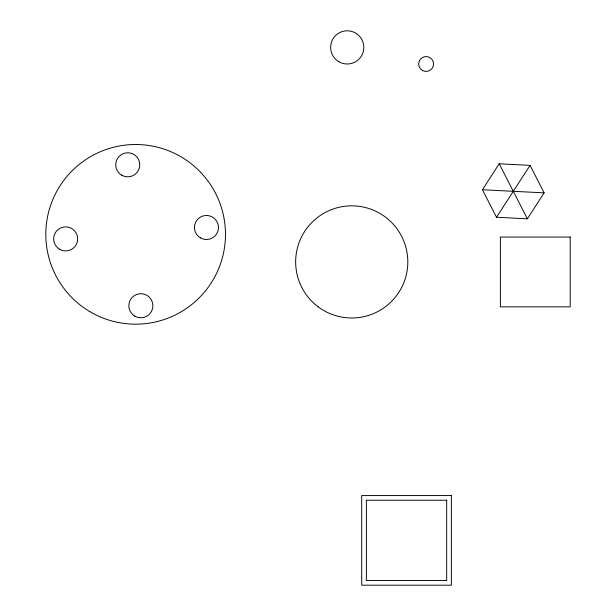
<?xml version="1.0" encoding="UTF-8"?>
<svg xmlns="http://www.w3.org/2000/svg" width="616" height="616" viewBox="0 0 616 616"><rect width="100%" height="100%" fill="white"/><g stroke="black" fill="none" stroke-linecap="round" stroke-linejoin="round"><path stroke-width="0.92" d="M482.428 189.743L499.206 163.794L530.068 165.358L544.144 192.862L527.365 218.811L496.504 217.248L482.428 189.743L544.144 192.862M496.504 217.248L530.068 165.358M499.206 163.794L527.365 218.811M570.193 237.052L500.377 237.052L500.377 306.86L570.193 306.86L570.193 237.052M451.343 495.564L361.707 495.564L361.707 585.2L451.343 585.2L451.343 495.564M446.677 500.231L366.374 500.231L366.374 580.534L446.677 580.534L446.677 500.231M422.407 70.432A7.438 7.438 0 0 0 433.564 63.987A7.438 7.438 0 0 0 422.407 57.55A7.438 7.438 0 0 0 422.407 70.432M338.931 61.769A16.594 16.594 0 0 0 363.825 47.393A16.594 16.594 0 0 0 338.931 33.025A16.594 16.594 0 0 0 338.931 61.769M121.745 175.206A12.02 12.02 0 0 0 139.77 164.795A12.02 12.02 0 0 0 121.745 154.393A12.02 12.02 0 0 0 121.745 175.206M200.446 237.899A12.02 12.02 0 0 0 218.472 227.489A12.02 12.02 0 0 0 200.446 217.086A12.02 12.02 0 0 0 200.446 237.899M59.652 249.303A12.02 12.02 0 0 0 77.678 238.9A12.02 12.02 0 0 0 59.652 228.49A12.02 12.02 0 0 0 59.652 249.303M89.805 311.604A89.844 89.844 0 0 0 225.479 235.397A89.844 89.844 0 0 0 91.645 156.01A89.844 89.844 0 0 0 89.805 311.604M134.85 316.154A12.02 12.02 0 0 0 152.876 305.752A12.02 12.02 0 0 0 134.85 295.341A12.02 12.02 0 0 0 134.85 316.154M318.218 306.876A56.079 56.079 0 0 0 407.43 268.453A56.079 56.079 0 0 0 329.545 210.41A56.079 56.079 0 0 0 318.218 306.876"/></g></svg>
